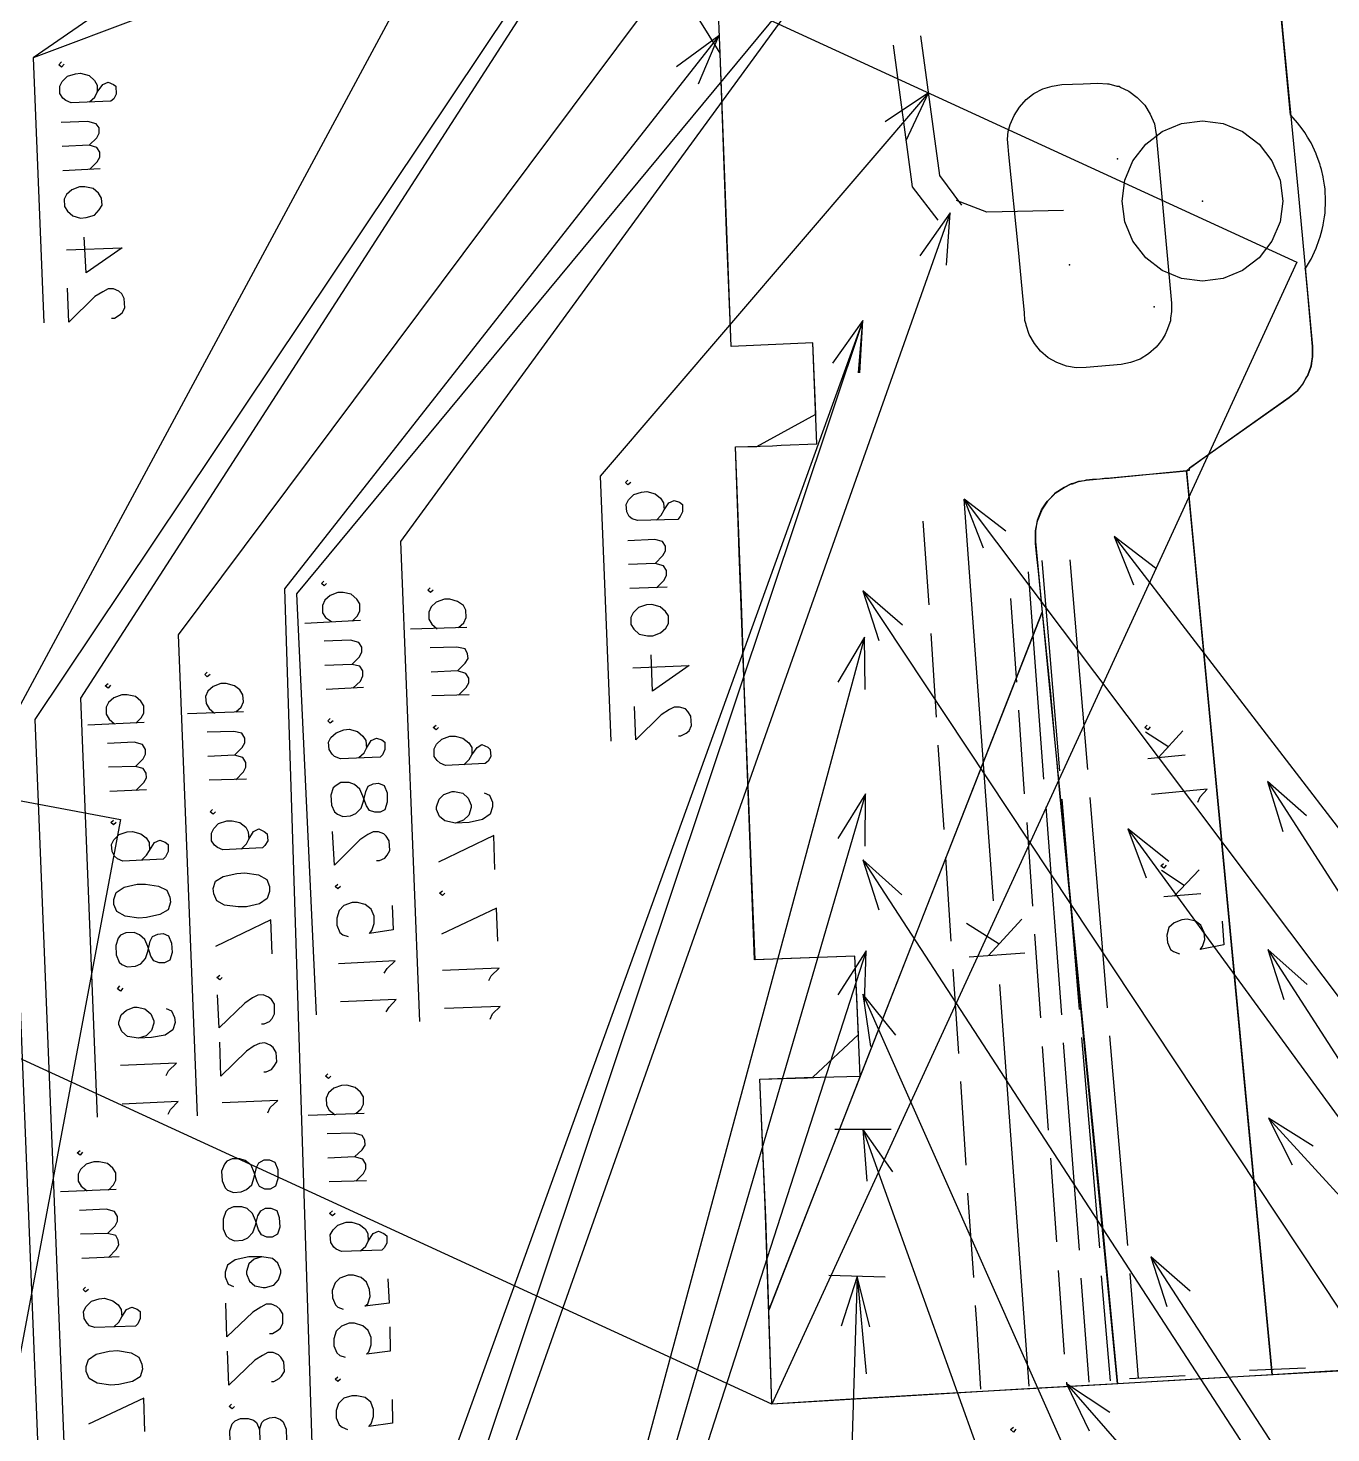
# Model space of a CAD drawing. Header units: metres. Extents: x 131 to 658, y 22 to 173.
# Drawn here: x 418.8 to 443.13, y 36.85 to 63.09 of the extents above; entities that cross this region are included whole.
import ezdxf

# ---------------------------------------------------------------- set-up
doc = ezdxf.new("R2010")
doc.units = ezdxf.units.M
for name, color, linetype in [('BOUNDARY', 7, 'Continuous'), ('BUILDING', 7, 'Continuous'), ('ELECTR_CABLE', 7, 'Continuous'), ('ELECTR_CABLE_COMM', 7, 'Continuous'), ('GRASS', 7, 'Continuous'), ('ROAD', 7, 'Continuous'), ('SEWER', 7, 'Continuous'), ('SIDEWALK_PATH', 7, 'Continuous'), ('TREE', 7, 'Continuous'), ('WATER_PIPELINE', 7, 'Continuous')]:
    doc.layers.add(name, color=color, linetype=linetype)

msp = doc.modelspace()

# ---------------------------------------------------------------- linework, layer by layer
at = {"layer": 'BOUNDARY'}
msp.add_lwpolyline([(443.937, 38.047), (440.608, 37.858), (438.944, 37.759), (435.626, 37.57), (433.961, 37.47), (432.685, 37.392), (432.685, 37.392), (432.618, 39.445), (432.563, 41.11), (432.463, 43.462), (432.463, 43.462), (433.451, 43.496), (434.305, 44.295), (434.239, 45.759), (434.239, 45.759), (432.374, 45.693), (432.308, 47.357), (432.175, 50.686), (432.119, 52.351), (432.008, 55.269), (432.008, 55.269), (432.408, 55.28), (433.506, 55.88), (433.451, 57.211), (433.451, 57.211), (431.93, 57.145), (431.93, 57.145), (431.908, 57.633), (431.842, 59.297), (431.72, 62.626), (431.076, 63.67)], dxfattribs=at)
at = {"layer": 'BUILDING'}
msp.add_lwpolyline([(417.449, 44.395), (417.386, 45.093), (417.32, 46.758), (417.264, 48.144), (415.599, 48.082), (413.954, 48.016), (413.931, 48.015), (411.911, 47.937), (411.843, 47.935), (410.579, 47.892), (409.899, 47.865), (379.687, 61.75), (389.49, 83.08), (442.488, 58.722), (432.685, 37.392)], close=True, dxfattribs=at)
msp.add_lwpolyline([(383.115, 55.332), (420.523, 48.308), (418.381, 36.904)], dxfattribs=at)
at = {"layer": 'ELECTR_CABLE'}
for points in [[(432.874, 76.309), (433.084, 77.263), (418.437, 50.054), (419.211, 30.829)], [(433.051, 70.838), (433.362, 71.77), (433.362, 71.77), (418.925, 50.176), (418.925, 50.176), (419.569, 34.03)], [(433.151, 70.838), (433.44, 71.77), (433.44, 71.77), (419.779, 50.575), (419.779, 50.575), (420.09, 42.752)], [(433.473, 63.769), (433.872, 64.668), (433.872, 64.668), (423.808, 52.528), (423.808, 52.528), (424.174, 44.661)], [(433.573, 63.769), (433.917, 64.69), (433.917, 64.69), (425.75, 53.505), (425.75, 53.505), (426.105, 44.539)], [(434.305, 56.656), (434.383, 57.633), (426.171, 34.873), (426.623, 23.686)], [(434.327, 56.656), (434.383, 57.633), (426.704, 34.663), (427.15, 23.47)], [(434.383, 57.633), (433.817, 56.834)], [(439.854, 53.006), (439.077, 53.594), (451.183, 37.858), (452.486, 23.523)], [(439.077, 53.594), (439.443, 52.695)], [(438.067, 49.222), (437.734, 53.15)], [(438.588, 49.244), (438.256, 53.161)], [(424.373, 52.717), (424.329, 52.673), (424.329, 52.673), (424.274, 52.717), (424.274, 52.717), (424.318, 52.761)], [(437.767, 49.066), (437.479, 52.939)], [(424.851, 52.018), (424.951, 52.118), (424.951, 52.118), (424.995, 52.207), (424.995, 52.207), (424.995, 52.34), (424.995, 52.34), (424.939, 52.429), (424.939, 52.429), (424.828, 52.517), (424.828, 52.517), (424.684, 52.551), (424.684, 52.551), (424.584, 52.551), (424.584, 52.551), (424.44, 52.495), (424.44, 52.495), (424.34, 52.406), (424.34, 52.406), (424.296, 52.306), (424.296, 52.306), (424.296, 52.173), (424.296, 52.173), (424.351, 52.085), (424.351, 52.085), (424.462, 52.007)], [(426.36, 52.595), (426.315, 52.551), (426.315, 52.551), (426.26, 52.595), (426.26, 52.595), (426.304, 52.639)], [(435.126, 51.94), (434.383, 52.584), (444.47, 37.37), (445.767, 23.13)], [(434.383, 52.584), (434.682, 51.652)], [(426.837, 51.896), (426.937, 51.985), (426.937, 51.985), (426.981, 52.085), (426.981, 52.085), (426.97, 52.218), (426.97, 52.218), (426.926, 52.306), (426.926, 52.306), (426.815, 52.384), (426.815, 52.384), (426.671, 52.429), (426.671, 52.429), (426.571, 52.429), (426.571, 52.429), (426.415, 52.373), (426.415, 52.373), (426.327, 52.284), (426.327, 52.284), (426.282, 52.184), (426.282, 52.184), (426.282, 52.051), (426.282, 52.051), (426.338, 51.962), (426.338, 51.962), (426.438, 51.874)], [(425.006, 52.029), (423.963, 51.974)], [(426.992, 51.896), (425.938, 51.863)], [(434.427, 50.742), (434.416, 51.718), (429.622, 33.941), (430.659, 22.532)], [(434.416, 51.718), (433.917, 50.875)], [(424.84, 51.208), (424.984, 51.352), (424.984, 51.352), (425.028, 51.441), (425.028, 51.441), (425.028, 51.53), (425.028, 51.53), (424.973, 51.618), (424.973, 51.618), (424.817, 51.663), (424.817, 51.663), (424.329, 51.641)], [(426.815, 51.086), (426.959, 51.23), (426.959, 51.23), (427.015, 51.319), (427.015, 51.319), (427.003, 51.408), (427.003, 51.408), (426.959, 51.496), (426.959, 51.496), (426.804, 51.53), (426.804, 51.53), (426.304, 51.519)], [(424.862, 50.764), (425.006, 50.897), (425.006, 50.897), (425.05, 50.997), (425.05, 50.997), (425.05, 51.086), (425.05, 51.086), (424.995, 51.175), (424.995, 51.175), (424.84, 51.208), (424.84, 51.208), (424.34, 51.186)], [(426.837, 50.631), (426.981, 50.775), (426.981, 50.775), (427.026, 50.864), (427.026, 50.864), (427.026, 50.953), (427.026, 50.953), (426.97, 51.041), (426.97, 51.041), (426.815, 51.086), (426.815, 51.086), (426.327, 51.064)], [(420.334, 50.819), (420.29, 50.764), (420.29, 50.764), (420.234, 50.808), (420.234, 50.808), (420.29, 50.853)], [(420.811, 50.109), (420.911, 50.209), (420.911, 50.209), (420.956, 50.298), (420.956, 50.298), (420.956, 50.431), (420.956, 50.431), (420.9, 50.52), (420.9, 50.52), (420.8, 50.609), (420.8, 50.609), (420.645, 50.642), (420.645, 50.642), (420.545, 50.642), (420.545, 50.642), (420.401, 50.586), (420.401, 50.586), (420.301, 50.498), (420.301, 50.498), (420.257, 50.409), (420.257, 50.409), (420.257, 50.276), (420.257, 50.276), (420.312, 50.187), (420.312, 50.187), (420.412, 50.098)], [(425.062, 50.775), (424.362, 50.742)], [(427.037, 50.642), (426.338, 50.62)], [(420.967, 50.12), (419.913, 50.076)], [(424.496, 50.154), (424.44, 50.109), (424.44, 50.109), (424.396, 50.154), (424.396, 50.154), (424.44, 50.198)], [(424.973, 49.466), (425.073, 49.554), (425.073, 49.554), (425.117, 49.643), (425.117, 49.643), (425.206, 49.787), (425.206, 49.787), (425.306, 49.832), (425.306, 49.832), (425.405, 49.799), (425.405, 49.799), (425.461, 49.754), (425.461, 49.754), (425.461, 49.621), (425.461, 49.621), (425.417, 49.521), (425.417, 49.521), (425.372, 49.477), (425.372, 49.477), (424.629, 49.443), (424.629, 49.443), (424.518, 49.488), (424.518, 49.488), (424.473, 49.532), (424.473, 49.532), (424.418, 49.621), (424.418, 49.621), (424.407, 49.754), (424.407, 49.754), (424.451, 49.843), (424.451, 49.843), (424.551, 49.932), (424.551, 49.932), (424.695, 49.987), (424.695, 49.987), (424.795, 49.998), (424.795, 49.998), (424.951, 49.954), (424.951, 49.954), (425.05, 49.865), (425.05, 49.865), (425.106, 49.787), (425.106, 49.787), (425.117, 49.643)], [(426.46, 50.032), (426.415, 49.987), (426.415, 49.987), (426.36, 50.032), (426.36, 50.032), (426.415, 50.076)], [(426.937, 49.333), (427.037, 49.432), (427.037, 49.432), (427.081, 49.521), (427.081, 49.521), (427.181, 49.654), (427.181, 49.654), (427.27, 49.71), (427.27, 49.71), (427.381, 49.665), (427.381, 49.665), (427.425, 49.621), (427.425, 49.621), (427.436, 49.488), (427.436, 49.488), (427.392, 49.399), (427.392, 49.399), (427.336, 49.355), (427.336, 49.355), (426.593, 49.321), (426.593, 49.321), (426.493, 49.366), (426.493, 49.366), (426.438, 49.41), (426.438, 49.41), (426.382, 49.488), (426.382, 49.488), (426.382, 49.632), (426.382, 49.632), (426.426, 49.721), (426.426, 49.721), (426.526, 49.81), (426.526, 49.81), (426.671, 49.865), (426.671, 49.865), (426.77, 49.865), (426.77, 49.865), (426.915, 49.832), (426.915, 49.832), (427.026, 49.743), (427.026, 49.743), (427.081, 49.654), (427.081, 49.654), (427.081, 49.521)], [(439.754, 50.043), (439.709, 49.987), (439.709, 49.987), (439.654, 50.032), (439.654, 50.032), (439.698, 50.076)], [(440.098, 49.665), (439.665, 49.943)], [(440.364, 49.965), (439.909, 49.466)], [(420.8, 49.299), (420.945, 49.443), (420.945, 49.443), (420.989, 49.532), (420.989, 49.532), (420.989, 49.621), (420.989, 49.621), (420.934, 49.71), (420.934, 49.71), (420.778, 49.754), (420.778, 49.754), (420.279, 49.732)], [(440.408, 49.51), (439.709, 49.443)], [(420.811, 48.855), (420.956, 49), (420.956, 49), (421.011, 49.088), (421.011, 49.088), (421, 49.177), (421, 49.177), (420.945, 49.266), (420.945, 49.266), (420.8, 49.299), (420.8, 49.299), (420.301, 49.288)], [(421.011, 48.866), (420.323, 48.833)], [(425.505, 48.633), (425.461, 48.489), (425.461, 48.489), (425.372, 48.445), (425.372, 48.445), (425.272, 48.445), (425.272, 48.445), (425.172, 48.478), (425.172, 48.478), (425.117, 48.567), (425.117, 48.567), (425.05, 48.744), (425.05, 48.744), (424.995, 48.878), (424.995, 48.878), (424.895, 48.966), (424.895, 48.966), (424.795, 49), (424.795, 49), (424.64, 49), (424.64, 49), (424.551, 48.944), (424.551, 48.944), (424.496, 48.9), (424.496, 48.9), (424.451, 48.767), (424.451, 48.767), (424.462, 48.578), (424.462, 48.578), (424.518, 48.456), (424.518, 48.456), (424.573, 48.411), (424.573, 48.411), (424.673, 48.367), (424.673, 48.367), (424.817, 48.378), (424.817, 48.378), (424.917, 48.423), (424.917, 48.423), (425.017, 48.522), (425.017, 48.522), (425.062, 48.656), (425.062, 48.656), (425.106, 48.833), (425.106, 48.833), (425.15, 48.933), (425.15, 48.933), (425.239, 48.977), (425.239, 48.977), (425.339, 48.989), (425.339, 48.989), (425.45, 48.944), (425.45, 48.944), (425.505, 48.811), (425.505, 48.811), (425.505, 48.633)], [(427.314, 48.811), (427.414, 48.767), (427.414, 48.767), (427.47, 48.633), (427.47, 48.633), (427.47, 48.545), (427.47, 48.545), (427.425, 48.411), (427.425, 48.411), (427.281, 48.312), (427.281, 48.312), (427.037, 48.256), (427.037, 48.256), (426.781, 48.245), (426.781, 48.245), (426.582, 48.289), (426.582, 48.289), (426.482, 48.367), (426.482, 48.367), (426.426, 48.5), (426.426, 48.5), (426.426, 48.545), (426.426, 48.545), (426.471, 48.689), (426.471, 48.689), (426.56, 48.778), (426.56, 48.778), (426.715, 48.833), (426.715, 48.833), (426.759, 48.833), (426.759, 48.833), (426.915, 48.8), (426.915, 48.8), (427.015, 48.711), (427.015, 48.711), (427.07, 48.578), (427.07, 48.578), (427.07, 48.534), (427.07, 48.534), (427.026, 48.389), (427.026, 48.389), (426.926, 48.301), (426.926, 48.301), (426.781, 48.245)], [(440.641, 48.633), (440.686, 48.733), (440.686, 48.733), (440.819, 48.878), (440.819, 48.878), (439.776, 48.778)], [(442.672, 48.378), (441.94, 49.022), (441.94, 49.022), (449.141, 37.847), (449.141, 37.847), (449.852, 30.035)], [(441.94, 49.022), (442.228, 48.09)], [(434.427, 47.812), (434.438, 48.789), (430.111, 33.975), (431.154, 22.488)], [(434.438, 48.789), (433.917, 47.957)], [(438.1, 44.661), (437.812, 48.545)], [(438.433, 44.761), (438.111, 48.689)], [(438.955, 44.794), (438.633, 48.722)], [(420.445, 48.256), (420.39, 48.212), (420.39, 48.212), (420.345, 48.256), (420.345, 48.256), (420.39, 48.301)], [(420.922, 47.557), (421.011, 47.646), (421.011, 47.646), (421.067, 47.735), (421.067, 47.735), (421.155, 47.879), (421.155, 47.879), (421.255, 47.923), (421.255, 47.923), (421.355, 47.89), (421.355, 47.89), (421.411, 47.846), (421.411, 47.846), (421.411, 47.712), (421.411, 47.712), (421.366, 47.613), (421.366, 47.613), (421.322, 47.568), (421.322, 47.568), (420.567, 47.535), (420.567, 47.535), (420.467, 47.579), (420.467, 47.579), (420.412, 47.624), (420.412, 47.624), (420.368, 47.712), (420.368, 47.712), (420.356, 47.846), (420.356, 47.846), (420.401, 47.934), (420.401, 47.934), (420.501, 48.034), (420.501, 48.034), (420.645, 48.079), (420.645, 48.079), (420.745, 48.09), (420.745, 48.09), (420.9, 48.045), (420.9, 48.045), (421, 47.968), (421, 47.968), (421.056, 47.879), (421.056, 47.879), (421.067, 47.735)], [(425.306, 47.546), (425.361, 47.546), (425.361, 47.546), (425.461, 47.59), (425.461, 47.59), (425.505, 47.646), (425.505, 47.646), (425.55, 47.735), (425.55, 47.735), (425.539, 47.912), (425.539, 47.912), (425.483, 48.001), (425.483, 48.001), (425.439, 48.045), (425.439, 48.045), (425.339, 48.079), (425.339, 48.079), (425.239, 48.079), (425.239, 48.079), (425.139, 48.034), (425.139, 48.034), (424.995, 47.934), (424.995, 47.934), (424.518, 47.457), (424.518, 47.457), (424.484, 48.09)], [(440.098, 47.524), (439.332, 48.134), (439.332, 48.134), (446.955, 37.703), (446.955, 37.703), (448.198, 24.054)], [(439.332, 48.134), (439.676, 47.224)], [(427.514, 47.379), (427.492, 48.012), (427.492, 48.012), (426.46, 47.513)], [(435.115, 46.902), (434.383, 47.557), (441.762, 36.216), (442.967, 22.968)], [(434.383, 47.557), (434.682, 46.625)], [(440.053, 47.457), (440.009, 47.402), (440.009, 47.402), (439.953, 47.446), (439.953, 47.446), (439.998, 47.49)], [(440.386, 47.08), (439.964, 47.357)], [(440.664, 47.368), (440.197, 46.88)], [(421.455, 46.769), (421.411, 46.625), (421.411, 46.625), (421.255, 46.536), (421.255, 46.536), (421.011, 46.481), (421.011, 46.481), (420.867, 46.47), (420.867, 46.47), (420.612, 46.503), (420.612, 46.503), (420.456, 46.592), (420.456, 46.592), (420.401, 46.725), (420.401, 46.725), (420.401, 46.814), (420.401, 46.814), (420.445, 46.947), (420.445, 46.947), (420.589, 47.047), (420.589, 47.047), (420.834, 47.102), (420.834, 47.102), (420.989, 47.102), (420.989, 47.102), (421.233, 47.069), (421.233, 47.069), (421.388, 46.991), (421.388, 46.991), (421.444, 46.858), (421.444, 46.858), (421.455, 46.769)], [(424.629, 47.058), (424.584, 47.013), (424.584, 47.013), (424.529, 47.058), (424.529, 47.058), (424.584, 47.102)], [(426.582, 46.936), (426.537, 46.891), (426.537, 46.891), (426.482, 46.936), (426.482, 46.936), (426.537, 46.98)], [(425.594, 46.703), (425.616, 46.248), (425.616, 46.248), (425.172, 46.181), (425.172, 46.181), (425.217, 46.237), (425.217, 46.237), (425.261, 46.37), (425.261, 46.37), (425.261, 46.503), (425.261, 46.503), (425.206, 46.636), (425.206, 46.636), (425.095, 46.725), (425.095, 46.725), (424.951, 46.758), (424.951, 46.758), (424.851, 46.758), (424.851, 46.758), (424.695, 46.703), (424.695, 46.703), (424.607, 46.614), (424.607, 46.614), (424.562, 46.47), (424.562, 46.47), (424.562, 46.336), (424.562, 46.336), (424.618, 46.203), (424.618, 46.203), (424.673, 46.159), (424.673, 46.159), (424.773, 46.126)], [(440.697, 46.925), (440.009, 46.869)], [(427.569, 46.037), (427.547, 46.658), (427.547, 46.658), (426.515, 46.17)], [(441.096, 46.414), (441.13, 45.97), (441.13, 45.97), (440.686, 45.881), (440.686, 45.881), (440.73, 45.937), (440.73, 45.937), (440.775, 46.07), (440.775, 46.07), (440.763, 46.203), (440.763, 46.203), (440.697, 46.336), (440.697, 46.336), (440.597, 46.414), (440.597, 46.414), (440.442, 46.447), (440.442, 46.447), (440.342, 46.436), (440.342, 46.436), (440.197, 46.381), (440.197, 46.381), (440.098, 46.292), (440.098, 46.292), (440.064, 46.148), (440.064, 46.148), (440.075, 46.015), (440.075, 46.015), (440.131, 45.881), (440.131, 45.881), (440.186, 45.848), (440.186, 45.848), (440.297, 45.804)], [(421.488, 45.826), (421.444, 45.682), (421.444, 45.682), (421.344, 45.637), (421.344, 45.637), (421.244, 45.637), (421.244, 45.637), (421.144, 45.671), (421.144, 45.671), (421.089, 45.759), (421.089, 45.759), (421.033, 45.937), (421.033, 45.937), (420.978, 46.07), (420.978, 46.07), (420.878, 46.159), (420.878, 46.159), (420.778, 46.203), (420.778, 46.203), (420.623, 46.192), (420.623, 46.192), (420.523, 46.148), (420.523, 46.148), (420.479, 46.092), (420.479, 46.092), (420.434, 45.959), (420.434, 45.959), (420.445, 45.782), (420.445, 45.782), (420.501, 45.648), (420.501, 45.648), (420.545, 45.604), (420.545, 45.604), (420.645, 45.56), (420.645, 45.56), (420.8, 45.571), (420.8, 45.571), (420.9, 45.615), (420.9, 45.615), (420.989, 45.715), (420.989, 45.715), (421.033, 45.848), (421.033, 45.848), (421.078, 46.037), (421.078, 46.037), (421.122, 46.126), (421.122, 46.126), (421.222, 46.17), (421.222, 46.17), (421.322, 46.181), (421.322, 46.181), (421.422, 46.137), (421.422, 46.137), (421.477, 46.003), (421.477, 46.003), (421.488, 45.826)], [(425.45, 45.438), (425.505, 45.526), (425.505, 45.526), (425.65, 45.671), (425.65, 45.671), (424.595, 45.615)], [(434.416, 44.872), (434.449, 45.859), (434.449, 45.859), (430.754, 34.407), (430.754, 34.407), (431.575, 25.452)], [(434.449, 45.859), (433.917, 45.038)], [(442.683, 45.227), (441.951, 45.881), (441.951, 45.881), (447.244, 37.67), (447.244, 37.67), (447.754, 32.044)], [(441.951, 45.881), (442.25, 44.949)], [(427.403, 45.304), (427.447, 45.393), (427.447, 45.393), (427.592, 45.537), (427.592, 45.537), (426.537, 45.493)], [(420.567, 45.16), (420.523, 45.105), (420.523, 45.105), (420.467, 45.149), (420.467, 45.149), (420.512, 45.205)], [(425.483, 44.716), (425.539, 44.805), (425.539, 44.805), (425.672, 44.949), (425.672, 44.949), (424.629, 44.905)], [(435.004, 44.283), (434.383, 45.049), (438.899, 34.873), (439.995, 22.795)], [(434.383, 45.049), (434.527, 44.073)], [(421.377, 44.783), (421.477, 44.738), (421.477, 44.738), (421.533, 44.616), (421.533, 44.616), (421.544, 44.517), (421.544, 44.517), (421.499, 44.383), (421.499, 44.383), (421.355, 44.283), (421.355, 44.283), (421.1, 44.239), (421.1, 44.239), (420.856, 44.228), (420.856, 44.228), (420.656, 44.261), (420.656, 44.261), (420.545, 44.35), (420.545, 44.35), (420.49, 44.483), (420.49, 44.483), (420.49, 44.528), (420.49, 44.528), (420.534, 44.661), (420.534, 44.661), (420.634, 44.75), (420.634, 44.75), (420.778, 44.805), (420.778, 44.805), (420.834, 44.805), (420.834, 44.805), (420.978, 44.772), (420.978, 44.772), (421.089, 44.683), (421.089, 44.683), (421.144, 44.55), (421.144, 44.55), (421.144, 44.505), (421.144, 44.505), (421.1, 44.372), (421.1, 44.372), (421, 44.272), (421, 44.272), (420.856, 44.228)], [(427.425, 44.583), (427.47, 44.683), (427.47, 44.683), (427.614, 44.816), (427.614, 44.816), (426.571, 44.783)], [(438.433, 40.266), (438.133, 44.139)], [(438.81, 40.311), (438.477, 44.239)], [(439.332, 40.355), (438.999, 44.272)], [(421.377, 43.529), (421.422, 43.618), (421.422, 43.618), (421.566, 43.762), (421.566, 43.762), (420.523, 43.718)], [(421.411, 42.808), (421.455, 42.896), (421.455, 42.896), (421.599, 43.041), (421.599, 43.041), (420.556, 42.996)], [(433.861, 42.53), (434.915, 42.53)], [(434.949, 41.731), (434.383, 42.53), (436.647, 36.227), (437.887, 22.674)], [(434.383, 42.53), (434.46, 41.554)], [(442.794, 42.208), (441.962, 42.73), (446.656, 37.603), (447.956, 23.261)], [(441.962, 42.73), (442.406, 41.864)], [(419.813, 42.097), (419.768, 42.042), (419.768, 42.042), (419.713, 42.086), (419.713, 42.086), (419.768, 42.131)], [(420.301, 41.387), (420.39, 41.487), (420.39, 41.487), (420.434, 41.576), (420.434, 41.576), (420.434, 41.709), (420.434, 41.709), (420.379, 41.798), (420.379, 41.798), (420.279, 41.887), (420.279, 41.887), (420.123, 41.92), (420.123, 41.92), (420.024, 41.92), (420.024, 41.92), (419.879, 41.875), (419.879, 41.875), (419.779, 41.776), (419.779, 41.776), (419.735, 41.687), (419.735, 41.687), (419.735, 41.554), (419.735, 41.554), (419.791, 41.465), (419.791, 41.465), (419.902, 41.376)], [(420.445, 41.398), (419.402, 41.354)], [(420.279, 40.577), (420.423, 40.721), (420.423, 40.721), (420.467, 40.81), (420.467, 40.81), (420.467, 40.899), (420.467, 40.899), (420.412, 40.988), (420.412, 40.988), (420.257, 41.032), (420.257, 41.032), (419.757, 41.01)], [(420.301, 40.133), (420.445, 40.278), (420.445, 40.278), (420.49, 40.366), (420.49, 40.366), (420.479, 40.455), (420.479, 40.455), (420.434, 40.544), (420.434, 40.544), (420.279, 40.577), (420.279, 40.577), (419.779, 40.566)], [(420.501, 40.144), (419.802, 40.111)], [(440.497, 39.501), (439.765, 40.144), (442.051, 36.627), (443.292, 22.986)], [(439.765, 40.144), (440.064, 39.212)], [(433.75, 39.8), (434.804, 39.767)], [(434.283, 39.778), (433.983, 38.846)], [(434.516, 38.835), (434.283, 39.778), (434.283, 39.778), (434.105, 34.185), (434.105, 34.185), (434.86, 25.885)], [(434.283, 39.778), (434.449, 37.958)], [(438.611, 37.803), (438.466, 39.745)], [(439.01, 37.825), (438.844, 39.789)], [(439.532, 37.87), (439.376, 39.834)], [(419.924, 39.534), (419.868, 39.49), (419.868, 39.49), (419.824, 39.534), (419.824, 39.534), (419.868, 39.578)], [(420.401, 38.835), (420.49, 38.924), (420.49, 38.924), (420.545, 39.024), (420.545, 39.024), (420.634, 39.157), (420.634, 39.157), (420.734, 39.201), (420.734, 39.201), (420.834, 39.168), (420.834, 39.168), (420.889, 39.123), (420.889, 39.123), (420.889, 38.99), (420.889, 38.99), (420.845, 38.89), (420.845, 38.89), (420.8, 38.846), (420.8, 38.846), (420.046, 38.824), (420.046, 38.824), (419.946, 38.857), (419.946, 38.857), (419.902, 38.902), (419.902, 38.902), (419.846, 38.99), (419.846, 38.99), (419.835, 39.123), (419.835, 39.123), (419.879, 39.212), (419.879, 39.212), (419.979, 39.312), (419.979, 39.312), (420.123, 39.357), (420.123, 39.357), (420.223, 39.368), (420.223, 39.368), (420.379, 39.323), (420.379, 39.323), (420.479, 39.246), (420.479, 39.246), (420.534, 39.157), (420.534, 39.157), (420.545, 39.024)], [(420.934, 38.047), (420.889, 37.903), (420.889, 37.903), (420.745, 37.814), (420.745, 37.814), (420.49, 37.759), (420.49, 37.759), (420.345, 37.747), (420.345, 37.747), (420.09, 37.781), (420.09, 37.781), (419.935, 37.87), (419.935, 37.87), (419.879, 38.003), (419.879, 38.003), (419.879, 38.092), (419.879, 38.092), (419.924, 38.225), (419.924, 38.225), (420.068, 38.325), (420.068, 38.325), (420.312, 38.38), (420.312, 38.38), (420.467, 38.391), (420.467, 38.391), (420.723, 38.347), (420.723, 38.347), (420.867, 38.269), (420.867, 38.269), (420.922, 38.136), (420.922, 38.136), (420.934, 38.047)], [(441.607, 38.025), (442.65, 38.069)], [(439.365, 37.87), (440.408, 37.925)], [(420.978, 36.882), (420.956, 37.503), (420.956, 37.503), (419.924, 37.015)]]:
    msp.add_lwpolyline(points, dxfattribs=at)
at = {"layer": 'ELECTR_CABLE_COMM'}
for points in [[(433.917, 67.82), (434.272, 68.73), (434.272, 68.73), (421.599, 51.763), (421.599, 51.763), (421.954, 42.774)], [(425.306, 66.643), (425.938, 67.398), (425.938, 67.398), (418.892, 62.538), (418.892, 62.538), (419.091, 57.589)], [(424.473, 64.358), (425.261, 64.935), (425.261, 64.935), (418.892, 62.538), (418.892, 62.538), (419.091, 57.589)], [(435.792, 59.508), (435.315, 60.13), (435.315, 60.13), (434.96, 62.771)], [(436.236, 59.786), (435.825, 60.341), (435.825, 60.341), (435.47, 62.948)], [(419.469, 62.416), (419.424, 62.36), (419.424, 62.36), (419.369, 62.405), (419.369, 62.405), (419.424, 62.46)], [(419.946, 61.717), (420.046, 61.805), (420.046, 61.805), (420.09, 61.894), (420.09, 61.894), (420.19, 62.038), (420.19, 62.038), (420.29, 62.083), (420.29, 62.083), (420.39, 62.038), (420.39, 62.038), (420.434, 62.005), (420.434, 62.005), (420.445, 61.861), (420.445, 61.861), (420.401, 61.772), (420.401, 61.772), (420.345, 61.728), (420.345, 61.728), (419.602, 61.694), (419.602, 61.694), (419.502, 61.739), (419.502, 61.739), (419.447, 61.783), (419.447, 61.783), (419.391, 61.872), (419.391, 61.872), (419.391, 62.005), (419.391, 62.005), (419.435, 62.094), (419.435, 62.094), (419.535, 62.194), (419.535, 62.194), (419.68, 62.238), (419.68, 62.238), (419.779, 62.249), (419.779, 62.249), (419.935, 62.205), (419.935, 62.205), (420.035, 62.116), (420.035, 62.116), (420.09, 62.027), (420.09, 62.027), (420.09, 61.894)], [(435.193, 60.995), (435.615, 61.883), (435.615, 61.883), (429.478, 54.726), (429.478, 54.726), (429.678, 49.776)], [(435.615, 61.883), (434.804, 61.339)], [(419.935, 60.906), (420.079, 61.04), (420.079, 61.04), (420.123, 61.128), (420.123, 61.128), (420.123, 61.228), (420.123, 61.228), (420.068, 61.306), (420.068, 61.306), (419.913, 61.35), (419.913, 61.35), (419.413, 61.328)], [(419.946, 60.451), (420.09, 60.596), (420.09, 60.596), (420.135, 60.684), (420.135, 60.684), (420.135, 60.773), (420.135, 60.773), (420.079, 60.862), (420.079, 60.862), (419.935, 60.906), (419.935, 60.906), (419.435, 60.884)], [(420.146, 60.463), (419.447, 60.429)], [(420.179, 59.786), (420.168, 59.919), (420.168, 59.919), (420.112, 60.008), (420.112, 60.008), (420.012, 60.096), (420.012, 60.096), (419.857, 60.13), (419.857, 60.13), (419.757, 60.13), (419.757, 60.13), (419.613, 60.074), (419.613, 60.074), (419.513, 59.985), (419.513, 59.985), (419.469, 59.897), (419.469, 59.897), (419.48, 59.763), (419.48, 59.763), (419.535, 59.675), (419.535, 59.675), (419.635, 59.586), (419.635, 59.586), (419.779, 59.542), (419.779, 59.542), (419.879, 59.553), (419.879, 59.553), (420.035, 59.597), (420.035, 59.597), (420.123, 59.697), (420.123, 59.697), (420.179, 59.786)], [(438.133, 59.686), (436.702, 59.653), (436.702, 59.653), (436.136, 59.874)], [(435.947, 58.665), (436.014, 59.641), (436.014, 59.641), (427.236, 34.807), (427.236, 34.807), (427.569, 26.518)], [(436.014, 59.641), (435.448, 58.842)], [(419.513, 58.953), (420.556, 58.987), (420.556, 58.987), (419.879, 58.521), (419.879, 58.521), (419.846, 59.186)], [(420.356, 57.677), (420.412, 57.677), (420.412, 57.677), (420.501, 57.733), (420.501, 57.733), (420.556, 57.777), (420.556, 57.777), (420.601, 57.866), (420.601, 57.866), (420.589, 58.043), (420.589, 58.043), (420.545, 58.132), (420.545, 58.132), (420.49, 58.177), (420.49, 58.177), (420.39, 58.221), (420.39, 58.221), (420.29, 58.221), (420.29, 58.221), (420.19, 58.166), (420.19, 58.166), (420.046, 58.077), (420.046, 58.077), (419.558, 57.6), (419.558, 57.6), (419.535, 58.232)], [(430.055, 54.603), (430, 54.559), (430, 54.559), (429.955, 54.603), (429.955, 54.603), (430, 54.648)], [(430.532, 53.904), (430.621, 53.993), (430.621, 53.993), (430.676, 54.093), (430.676, 54.093), (430.765, 54.226), (430.765, 54.226), (430.865, 54.271), (430.865, 54.271), (430.965, 54.237), (430.965, 54.237), (431.02, 54.193), (431.02, 54.193), (431.02, 54.06), (431.02, 54.06), (430.976, 53.971), (430.976, 53.971), (430.932, 53.915), (430.932, 53.915), (430.177, 53.893), (430.177, 53.893), (430.077, 53.927), (430.077, 53.927), (430.022, 53.971), (430.022, 53.971), (429.977, 54.06), (429.977, 54.06), (429.966, 54.193), (429.966, 54.193), (430.011, 54.282), (430.011, 54.282), (430.111, 54.382), (430.111, 54.382), (430.255, 54.426), (430.255, 54.426), (430.355, 54.437), (430.355, 54.437), (430.51, 54.393), (430.51, 54.393), (430.61, 54.315), (430.61, 54.315), (430.665, 54.226), (430.665, 54.226), (430.676, 54.093)], [(430.51, 53.094), (430.654, 53.239), (430.654, 53.239), (430.699, 53.327), (430.699, 53.327), (430.699, 53.416), (430.699, 53.416), (430.643, 53.505), (430.643, 53.505), (430.499, 53.538), (430.499, 53.538), (430, 53.516)], [(430.532, 52.639), (430.676, 52.784), (430.676, 52.784), (430.721, 52.872), (430.721, 52.872), (430.721, 52.961), (430.721, 52.961), (430.665, 53.05), (430.665, 53.05), (430.51, 53.094), (430.51, 53.094), (430.011, 53.072)], [(430.732, 52.65), (430.033, 52.628)], [(430.754, 51.974), (430.754, 52.118), (430.754, 52.118), (430.699, 52.195), (430.699, 52.195), (430.599, 52.284), (430.599, 52.284), (430.443, 52.329), (430.443, 52.329), (430.344, 52.318), (430.344, 52.318), (430.199, 52.273), (430.199, 52.273), (430.099, 52.173), (430.099, 52.173), (430.055, 52.085), (430.055, 52.085), (430.055, 51.951), (430.055, 51.951), (430.111, 51.863), (430.111, 51.863), (430.21, 51.774), (430.21, 51.774), (430.366, 51.741), (430.366, 51.741), (430.466, 51.741), (430.466, 51.741), (430.61, 51.796), (430.61, 51.796), (430.71, 51.885), (430.71, 51.885), (430.754, 51.974)], [(430.088, 51.141), (431.143, 51.186), (431.143, 51.186), (430.455, 50.709), (430.455, 50.709), (430.432, 51.385)], [(422.199, 51.019), (422.143, 50.975), (422.143, 50.975), (422.099, 51.019), (422.099, 51.019), (422.143, 51.064)], [(422.676, 50.32), (422.776, 50.409), (422.776, 50.409), (422.82, 50.509), (422.82, 50.509), (422.809, 50.642), (422.809, 50.642), (422.753, 50.731), (422.753, 50.731), (422.654, 50.808), (422.654, 50.808), (422.498, 50.853), (422.498, 50.853), (422.398, 50.853), (422.398, 50.853), (422.254, 50.797), (422.254, 50.797), (422.154, 50.709), (422.154, 50.709), (422.11, 50.609), (422.11, 50.609), (422.121, 50.475), (422.121, 50.475), (422.176, 50.387), (422.176, 50.387), (422.276, 50.298)], [(430.943, 49.876), (430.987, 49.876), (430.987, 49.876), (431.087, 49.921), (431.087, 49.921), (431.143, 49.965), (431.143, 49.965), (431.187, 50.065), (431.187, 50.065), (431.176, 50.242), (431.176, 50.242), (431.12, 50.331), (431.12, 50.331), (431.076, 50.376), (431.076, 50.376), (430.965, 50.409), (430.965, 50.409), (430.865, 50.409), (430.865, 50.409), (430.776, 50.365), (430.776, 50.365), (430.621, 50.265), (430.621, 50.265), (430.144, 49.799), (430.144, 49.799), (430.122, 50.42)], [(422.82, 50.32), (421.777, 50.287)], [(422.654, 49.51), (422.798, 49.654), (422.798, 49.654), (422.842, 49.743), (422.842, 49.743), (422.842, 49.832), (422.842, 49.832), (422.787, 49.921), (422.787, 49.921), (422.642, 49.954), (422.642, 49.954), (422.143, 49.943)], [(422.676, 49.055), (422.82, 49.199), (422.82, 49.199), (422.864, 49.288), (422.864, 49.288), (422.864, 49.377), (422.864, 49.377), (422.809, 49.466), (422.809, 49.466), (422.654, 49.51), (422.654, 49.51), (422.154, 49.488)], [(422.875, 49.066), (422.176, 49.044)], [(422.298, 48.456), (422.254, 48.411), (422.254, 48.411), (422.199, 48.456), (422.199, 48.456), (422.243, 48.5)], [(422.776, 47.757), (422.875, 47.857), (422.875, 47.857), (422.92, 47.945), (422.92, 47.945), (423.009, 48.09), (423.009, 48.09), (423.108, 48.134), (423.108, 48.134), (423.208, 48.09), (423.208, 48.09), (423.264, 48.045), (423.264, 48.045), (423.275, 47.912), (423.275, 47.912), (423.219, 47.823), (423.219, 47.823), (423.175, 47.779), (423.175, 47.779), (422.432, 47.746), (422.432, 47.746), (422.332, 47.79), (422.332, 47.79), (422.276, 47.834), (422.276, 47.834), (422.221, 47.912), (422.221, 47.912), (422.221, 48.056), (422.221, 48.056), (422.265, 48.145), (422.265, 48.145), (422.354, 48.234), (422.354, 48.234), (422.509, 48.289), (422.509, 48.289), (422.609, 48.289), (422.609, 48.289), (422.753, 48.256), (422.753, 48.256), (422.864, 48.167), (422.864, 48.167), (422.909, 48.079), (422.909, 48.079), (422.92, 47.945)], [(423.308, 46.969), (423.264, 46.836), (423.264, 46.836), (423.12, 46.736), (423.12, 46.736), (422.875, 46.68), (422.875, 46.68), (422.72, 46.68), (422.72, 46.68), (422.465, 46.714), (422.465, 46.714), (422.321, 46.791), (422.321, 46.791), (422.265, 46.925), (422.265, 46.925), (422.254, 47.024), (422.254, 47.024), (422.298, 47.158), (422.298, 47.158), (422.443, 47.246), (422.443, 47.246), (422.698, 47.302), (422.698, 47.302), (422.842, 47.313), (422.842, 47.313), (423.097, 47.28), (423.097, 47.28), (423.253, 47.191), (423.253, 47.191), (423.308, 47.058), (423.308, 47.058), (423.308, 46.969)], [(423.353, 45.804), (423.33, 46.436), (423.33, 46.436), (422.298, 45.937)], [(422.42, 45.36), (422.376, 45.315), (422.376, 45.315), (422.321, 45.36), (422.321, 45.36), (422.376, 45.404)], [(423.153, 44.494), (423.208, 44.494), (423.208, 44.494), (423.308, 44.539), (423.308, 44.539), (423.353, 44.594), (423.353, 44.594), (423.397, 44.683), (423.397, 44.683), (423.397, 44.861), (423.397, 44.861), (423.342, 44.949), (423.342, 44.949), (423.286, 44.994), (423.286, 44.994), (423.186, 45.038), (423.186, 45.038), (423.086, 45.027), (423.086, 45.027), (422.986, 44.983), (422.986, 44.983), (422.842, 44.883), (422.842, 44.883), (422.365, 44.417), (422.365, 44.417), (422.332, 45.038)], [(423.197, 43.596), (423.242, 43.596), (423.242, 43.596), (423.342, 43.64), (423.342, 43.64), (423.386, 43.695), (423.386, 43.695), (423.441, 43.784), (423.441, 43.784), (423.43, 43.962), (423.43, 43.962), (423.375, 44.05), (423.375, 44.05), (423.319, 44.095), (423.319, 44.095), (423.219, 44.139), (423.219, 44.139), (423.12, 44.128), (423.12, 44.128), (423.02, 44.084), (423.02, 44.084), (422.875, 43.984), (422.875, 43.984), (422.398, 43.518), (422.398, 43.518), (422.376, 44.15)], [(423.275, 42.83), (423.319, 42.93), (423.319, 42.93), (423.464, 43.063), (423.464, 43.063), (422.42, 43.018)]]:
    msp.add_lwpolyline(points, dxfattribs=at)
at = {"layer": 'GRASS'}
for points in [[(437.59, 57.2), (437.49, 57.367), (437.434, 57.544), (437.434, 57.555), (437.412, 57.633), (437.403, 57.781), (437.379, 58.021), (437.29, 58.953), (437.113, 60.729), (437.101, 60.884), (437.09, 61.017), (437.101, 61.162), (437.135, 61.295), (437.212, 61.461), (437.312, 61.617), (437.434, 61.761), (437.556, 61.85), (437.579, 61.872), (437.745, 61.961), (437.923, 62.005), (438.1, 62.038), (438.5, 62.049), (438.777, 62.061), (438.955, 62.049), (438.977, 62.049), (439.132, 62.005), (439.177, 62.005), (439.177, 61.994), (439.354, 61.916), (439.509, 61.794), (439.654, 61.65), (439.754, 61.483), (439.831, 61.306), (439.865, 61.106), (440.153, 57.955), (440.153, 57.799), (440.131, 57.677), (440.131, 57.622), (440.064, 57.444), (440.031, 57.367), (439.976, 57.278), (439.92, 57.2), (439.865, 57.134), (439.72, 57.011), (439.565, 56.912), (439.387, 56.845), (439.21, 56.812), (438.555, 56.756), (438.367, 56.745), (438.189, 56.778), (438.011, 56.845), (437.845, 56.934), (437.701, 57.056)], [(437.645, 53.882), (437.645, 53.904), (437.723, 54.093), (437.812, 54.226), (437.834, 54.259), (437.956, 54.382), (437.978, 54.404), (438.145, 54.515), (438.278, 54.581), (438.3, 54.581), (438.411, 54.626), (438.555, 54.648), (439.598, 54.748), (440.109, 54.792), (440.431, 54.825), (441.485, 43.74), (442.028, 37.936), (439.143, 37.77), (438.067, 48.8), (438.011, 49.432), (437.912, 50.442), (437.667, 52.95), (437.634, 53.216), (437.612, 53.472), (437.612, 53.494), (437.612, 53.682), (437.612, 53.705)]]:
    msp.add_lwpolyline(points, close=True, dxfattribs=at)
at = {"layer": 'GROUND'}
msp.add_lwpolyline([(442.228, 59.863), (442.177, 59.475), (442.027, 59.113), (441.789, 58.802), (441.478, 58.564), (441.116, 58.414), (440.728, 58.363), (440.34, 58.414), (439.978, 58.564), (439.668, 58.802), (439.429, 59.113), (439.279, 59.475), (439.228, 59.863), (439.279, 60.251), (439.429, 60.613), (439.668, 60.924), (439.978, 61.162), (440.34, 61.312), (440.728, 61.363), (441.116, 61.312), (441.478, 61.162), (441.789, 60.924), (442.027, 60.613), (442.177, 60.251)], close=True, dxfattribs=at)
at = {"layer": 'ROAD'}
msp.add_lwpolyline([(449.796, 38.391), (443.016, 38.003), (442.03, 37.936), (442.029, 37.936), (442.028, 37.936), (442.028, 37.937), (442.028, 37.938), (440.441, 54.714), (440.43, 54.824), (440.43, 54.825), (440.431, 54.825), (440.431, 54.826), (440.432, 54.826), (440.479, 54.834), (440.481, 54.834), (440.482, 54.834), (440.485, 54.836), (440.487, 54.839), (440.488, 54.843), (440.488, 54.844), (440.488, 54.846), (440.486, 54.869), (440.486, 54.87), (440.487, 54.871), (440.763, 55.07), (442.349, 56.19), (442.35, 56.19), (442.35, 56.191), (442.493, 56.312), (442.494, 56.312), (442.495, 56.313), (442.604, 56.444), (442.605, 56.445), (442.605, 56.446), (442.606, 56.447), (442.694, 56.611), (442.694, 56.612), (442.694, 56.613), (442.761, 56.782), (442.761, 56.783), (442.761, 56.785), (442.761, 56.786), (442.783, 56.955), (442.783, 56.956), (442.783, 56.957), (442.783, 57.144), (442.783, 57.145), (442.694, 58.132), (442.65, 58.598), (442.649, 58.599), (442.649, 58.6), (442.65, 58.601), (442.65, 58.601), (442.65, 58.601), (442.745, 58.76), (442.756, 58.778), (442.756, 58.778), (442.757, 58.779), (442.853, 58.983), (442.853, 58.983), (442.853, 58.983), (442.853, 58.983), (442.911, 59.144), (442.929, 59.195), (442.929, 59.195), (442.963, 59.332), (442.984, 59.414), (442.984, 59.415), (443.007, 59.569), (443.017, 59.637), (443.017, 59.638), (443.018, 59.653), (443.028, 59.863), (443.028, 59.863), (443.028, 59.864), (443.028, 59.875), (443.018, 60.072), (443.017, 60.088), (443.017, 60.089), (443.007, 60.157), (442.984, 60.311), (442.984, 60.312), (442.949, 60.452), (442.935, 60.509), (442.929, 60.53), (442.929, 60.531), (442.926, 60.54), (442.922, 60.552), (442.919, 60.559), (442.919, 60.559), (442.855, 60.737), (442.853, 60.743), (442.853, 60.744), (442.852, 60.746), (442.757, 60.947), (442.756, 60.948), (442.756, 60.948), (442.692, 61.055), (442.641, 61.141), (442.641, 61.141), (442.609, 61.183), (442.548, 61.266), (442.506, 61.322), (442.506, 61.322), (442.376, 61.465), (442.376, 61.466), (442.375, 61.467), (442.375, 61.468), (442.15, 63.847)], dxfattribs=at)
at = {"layer": 'SEWER'}
for points in [[(436.824, 46.791), (436.28, 54.293)], [(437.057, 53.694), (436.28, 54.293), (449.053, 37.304), (450.316, 23.399)], [(436.28, 54.293), (436.635, 53.383)], [(435.626, 52.318), (435.515, 53.882)], [(437.146, 52.44), (437.257, 50.875)], [(435.759, 50.22), (435.659, 51.785)], [(437.29, 50.353), (437.401, 48.789)], [(435.903, 48.123), (435.792, 49.699)], [(437.446, 48.256), (437.556, 46.691)], [(436.036, 46.037), (435.936, 47.601)], [(436.735, 45.77), (437.357, 46.447)], [(436.935, 45.981), (436.325, 46.37)], [(437.59, 46.17), (437.701, 44.605)], [(437.412, 45.815), (436.369, 45.737)], [(436.18, 43.939), (436.07, 45.515)], [(437.49, 37.725), (436.946, 45.227)], [(437.734, 44.073), (437.845, 42.508)], [(436.314, 41.853), (436.214, 43.418)], [(437.889, 41.986), (438, 40.422)], [(436.458, 39.756), (436.347, 41.332)], [(438.034, 39.889), (438.145, 38.325)], [(436.591, 37.67), (436.513, 38.902), (436.513, 38.902), (436.491, 39.234)], [(438.189, 37.803), (438.189, 37.77)], [(438.999, 37.237), (438.189, 37.77), (438.189, 37.77), (439.643, 36.105), (439.643, 36.105), (440.475, 27.383)], [(438.189, 37.77), (438.611, 36.893)], [(437.246, 36.926), (437.201, 36.871), (437.201, 36.871), (437.146, 36.915), (437.146, 36.915), (437.201, 36.96)]]:
    msp.add_lwpolyline(points, dxfattribs=at)
at = {"layer": 'SIDEWALK_PATH'}
msp.add_lwpolyline([(441.973, 65.756), (442.228, 62.993), (442.517, 60.03), (442.772, 57.278), (442.783, 57.145), (442.783, 57.067), (442.783, 56.956), (442.772, 56.878), (442.761, 56.778), (442.694, 56.612), (442.672, 56.579), (442.605, 56.446), (442.572, 56.412), (442.495, 56.312), (442.439, 56.268), (442.35, 56.19), (440.486, 54.87), (440.431, 54.825), (438.988, 54.681), (438.977, 54.681), (438.966, 54.681), (438.899, 54.681), (438.81, 54.67), (438.677, 54.659), (438.555, 54.648), (438.522, 54.637), (438.411, 54.626), (438.333, 54.592), (438.278, 54.581), (438.145, 54.515), (437.978, 54.404), (437.834, 54.259), (437.734, 54.11), (437.638, 53.863), (437.612, 53.705), (437.612, 53.682), (437.612, 53.505), (437.734, 52.184), (434.338, 43.518), (434.272, 44.994), (434.239, 45.759), (432.363, 45.693), (432.075, 53.294), (432.064, 53.682), (432.008, 55.269), (432.696, 55.291), (432.863, 55.303), (433.527, 55.325), (433.528, 55.328), (433.451, 57.211), (431.93, 57.145), (431.753, 61.794), (431.72, 62.615), (431.675, 63.692)], dxfattribs=at)
for points in [[(433.118, 37.415), (432.685, 37.392), (432.63, 39.146), (437.734, 52.184), (437.889, 50.664), (437.967, 49.81), (438.799, 41.365), (439.143, 37.77), (437.346, 37.67)], [(432.552, 41.443), (432.463, 43.462), (433.351, 43.485), (433.595, 43.496), (434.338, 43.518), (432.63, 39.146), (432.574, 40.877)]]:
    msp.add_lwpolyline(points, close=True, dxfattribs=at)
at = {"layer": 'TREE'}
for p in [(439.141, 60.649), (440.728, 59.863), (438.248, 58.669), (439.829, 57.888)]:
    msp.add_point(p, dxfattribs=at)
at = {"layer": 'WATER_PIPELINE'}
for points in [[(431.32, 62.049), (431.697, 62.948), (431.697, 62.948), (423.586, 52.617), (423.586, 52.617), (424.14, 35.284)], [(431.697, 62.948), (430.909, 62.371)], [(424.451, 43.518), (424.407, 43.473), (424.407, 43.473), (424.351, 43.518), (424.351, 43.518), (424.396, 43.562)], [(424.917, 42.819), (425.017, 42.907), (425.017, 42.907), (425.062, 42.996), (425.062, 42.996), (425.062, 43.129), (425.062, 43.129), (425.006, 43.218), (425.006, 43.218), (424.906, 43.307), (424.906, 43.307), (424.751, 43.351), (424.751, 43.351), (424.651, 43.34), (424.651, 43.34), (424.507, 43.296), (424.507, 43.296), (424.407, 43.207), (424.407, 43.207), (424.362, 43.107), (424.362, 43.107), (424.373, 42.974), (424.373, 42.974), (424.418, 42.885), (424.418, 42.885), (424.529, 42.797)], [(425.073, 42.819), (424.03, 42.785)], [(424.895, 42.009), (425.039, 42.142), (425.039, 42.142), (425.095, 42.231), (425.095, 42.231), (425.084, 42.319), (425.084, 42.319), (425.039, 42.408), (425.039, 42.408), (424.884, 42.453), (424.884, 42.453), (424.385, 42.441)], [(424.917, 41.554), (425.062, 41.698), (425.062, 41.698), (425.106, 41.787), (425.106, 41.787), (425.106, 41.875), (425.106, 41.875), (425.05, 41.964), (425.05, 41.964), (424.895, 42.009), (424.895, 42.009), (424.396, 41.986)], [(423.464, 41.598), (423.419, 41.465), (423.419, 41.465), (423.319, 41.409), (423.319, 41.409), (423.219, 41.409), (423.219, 41.409), (423.12, 41.454), (423.12, 41.454), (423.075, 41.543), (423.075, 41.543), (423.02, 41.72), (423.02, 41.72), (422.964, 41.853), (422.964, 41.853), (422.853, 41.942), (422.853, 41.942), (422.753, 41.975), (422.753, 41.975), (422.609, 41.975), (422.609, 41.975), (422.509, 41.931), (422.509, 41.931), (422.465, 41.875), (422.465, 41.875), (422.409, 41.742), (422.409, 41.742), (422.42, 41.565), (422.42, 41.565), (422.476, 41.432), (422.476, 41.432), (422.52, 41.387), (422.52, 41.387), (422.631, 41.343), (422.631, 41.343), (422.776, 41.354), (422.776, 41.354), (422.875, 41.398), (422.875, 41.398), (422.975, 41.487), (422.975, 41.487), (423.02, 41.631), (423.02, 41.631), (423.064, 41.809), (423.064, 41.809), (423.108, 41.898), (423.108, 41.898), (423.208, 41.953), (423.208, 41.953), (423.308, 41.953), (423.308, 41.953), (423.408, 41.909), (423.408, 41.909), (423.464, 41.776), (423.464, 41.776), (423.464, 41.598)], [(425.117, 41.565), (424.418, 41.543)], [(423.497, 40.699), (423.452, 40.566), (423.452, 40.566), (423.353, 40.511), (423.353, 40.511), (423.253, 40.511), (423.253, 40.511), (423.153, 40.555), (423.153, 40.555), (423.097, 40.644), (423.097, 40.644), (423.042, 40.821), (423.042, 40.821), (422.986, 40.954), (422.986, 40.954), (422.887, 41.043), (422.887, 41.043), (422.787, 41.077), (422.787, 41.077), (422.631, 41.077), (422.631, 41.077), (422.531, 41.032), (422.531, 41.032), (422.487, 40.988), (422.487, 40.988), (422.443, 40.844), (422.443, 40.844), (422.443, 40.666), (422.443, 40.666), (422.498, 40.533), (422.498, 40.533), (422.554, 40.488), (422.554, 40.488), (422.654, 40.444), (422.654, 40.444), (422.809, 40.455), (422.809, 40.455), (422.898, 40.499), (422.898, 40.499), (422.997, 40.599), (422.997, 40.599), (423.042, 40.733), (423.042, 40.733), (423.086, 40.91), (423.086, 40.91), (423.142, 40.999), (423.142, 40.999), (423.231, 41.054), (423.231, 41.054), (423.33, 41.054), (423.33, 41.054), (423.441, 41.01), (423.441, 41.01), (423.486, 40.877), (423.486, 40.877), (423.497, 40.699)], [(424.529, 40.954), (424.484, 40.91), (424.484, 40.91), (424.429, 40.954), (424.429, 40.954), (424.484, 40.999)], [(425.006, 40.255), (425.106, 40.344), (425.106, 40.344), (425.15, 40.433), (425.15, 40.433), (425.239, 40.577), (425.239, 40.577), (425.339, 40.622), (425.339, 40.622), (425.439, 40.577), (425.439, 40.577), (425.494, 40.533), (425.494, 40.533), (425.494, 40.4), (425.494, 40.4), (425.45, 40.311), (425.45, 40.311), (425.405, 40.266), (425.405, 40.266), (424.651, 40.244), (424.651, 40.244), (424.551, 40.289), (424.551, 40.289), (424.507, 40.322), (424.507, 40.322), (424.451, 40.411), (424.451, 40.411), (424.44, 40.555), (424.44, 40.555), (424.496, 40.644), (424.496, 40.644), (424.584, 40.733), (424.584, 40.733), (424.74, 40.788), (424.74, 40.788), (424.84, 40.788), (424.84, 40.788), (424.984, 40.744), (424.984, 40.744), (425.095, 40.666), (425.095, 40.666), (425.139, 40.577), (425.139, 40.577), (425.15, 40.433)], [(423.164, 40.144), (423.02, 40.1), (423.02, 40.1), (422.92, 40.011), (422.92, 40.011), (422.875, 39.867), (422.875, 39.867), (422.875, 39.823), (422.875, 39.823), (422.931, 39.689), (422.931, 39.689), (423.031, 39.601), (423.031, 39.601), (423.186, 39.567), (423.186, 39.567), (423.231, 39.567), (423.231, 39.567), (423.386, 39.612), (423.386, 39.612), (423.475, 39.712), (423.475, 39.712), (423.519, 39.845), (423.519, 39.845), (423.519, 39.889), (423.519, 39.889), (423.464, 40.022), (423.464, 40.022), (423.364, 40.111), (423.364, 40.111), (423.164, 40.144), (423.164, 40.144), (422.92, 40.144), (422.92, 40.144), (422.665, 40.089), (422.665, 40.089), (422.52, 39.989), (422.52, 39.989), (422.476, 39.856), (422.476, 39.856), (422.476, 39.767), (422.476, 39.767), (422.531, 39.634), (422.531, 39.634), (422.631, 39.59)], [(425.516, 39.734), (425.539, 39.279), (425.539, 39.279), (425.084, 39.223), (425.084, 39.223), (425.139, 39.268), (425.139, 39.268), (425.184, 39.401), (425.184, 39.401), (425.172, 39.534), (425.172, 39.534), (425.117, 39.667), (425.117, 39.667), (425.017, 39.756), (425.017, 39.756), (424.873, 39.8), (424.873, 39.8), (424.773, 39.8), (424.773, 39.8), (424.618, 39.745), (424.618, 39.745), (424.529, 39.656), (424.529, 39.656), (424.473, 39.512), (424.473, 39.512), (424.484, 39.379), (424.484, 39.379), (424.54, 39.246), (424.54, 39.246), (424.584, 39.201), (424.584, 39.201), (424.684, 39.168)], [(423.308, 38.713), (423.364, 38.713), (423.364, 38.713), (423.452, 38.768), (423.452, 38.768), (423.508, 38.813), (423.508, 38.813), (423.552, 38.902), (423.552, 38.902), (423.552, 39.079), (423.552, 39.079), (423.497, 39.168), (423.497, 39.168), (423.441, 39.212), (423.441, 39.212), (423.342, 39.257), (423.342, 39.257), (423.242, 39.257), (423.242, 39.257), (423.142, 39.201), (423.142, 39.201), (422.997, 39.112), (422.997, 39.112), (422.509, 38.646), (422.509, 38.646), (422.487, 39.279)], [(425.55, 38.835), (425.561, 38.38), (425.561, 38.38), (425.117, 38.325), (425.117, 38.325), (425.161, 38.369), (425.161, 38.369), (425.206, 38.502), (425.206, 38.502), (425.206, 38.635), (425.206, 38.635), (425.15, 38.768), (425.15, 38.768), (425.05, 38.857), (425.05, 38.857), (424.895, 38.902), (424.895, 38.902), (424.795, 38.902), (424.795, 38.902), (424.651, 38.846), (424.651, 38.846), (424.551, 38.757), (424.551, 38.757), (424.507, 38.613), (424.507, 38.613), (424.507, 38.48), (424.507, 38.48), (424.562, 38.347), (424.562, 38.347), (424.618, 38.302), (424.618, 38.302), (424.718, 38.269)], [(423.342, 37.814), (423.386, 37.814), (423.386, 37.814), (423.486, 37.87), (423.486, 37.87), (423.53, 37.914), (423.53, 37.914), (423.586, 38.003), (423.586, 38.003), (423.575, 38.18), (423.575, 38.18), (423.519, 38.269), (423.519, 38.269), (423.475, 38.313), (423.475, 38.313), (423.375, 38.358), (423.375, 38.358), (423.275, 38.358), (423.275, 38.358), (423.175, 38.302), (423.175, 38.302), (423.031, 38.214), (423.031, 38.214), (422.543, 37.747), (422.543, 37.747), (422.52, 38.38)], [(424.629, 37.858), (424.584, 37.814), (424.584, 37.814), (424.529, 37.858), (424.529, 37.858), (424.584, 37.903)], [(425.594, 37.481), (425.605, 37.037), (425.605, 37.037), (425.161, 36.971), (425.161, 36.971), (425.206, 37.026), (425.206, 37.026), (425.25, 37.159), (425.25, 37.159), (425.25, 37.293), (425.25, 37.293), (425.195, 37.426), (425.195, 37.426), (425.095, 37.514), (425.095, 37.514), (424.939, 37.548), (424.939, 37.548), (424.84, 37.548), (424.84, 37.548), (424.695, 37.503), (424.695, 37.503), (424.595, 37.403), (424.595, 37.403), (424.551, 37.27), (424.551, 37.27), (424.551, 37.137), (424.551, 37.137), (424.607, 37.004), (424.607, 37.004), (424.662, 36.96), (424.662, 36.96), (424.762, 36.915)], [(422.654, 37.348), (422.609, 37.304), (422.609, 37.304), (422.554, 37.348), (422.554, 37.348), (422.598, 37.392)], [(422.576, 36.494), (422.565, 36.893), (422.565, 36.893), (422.609, 37.026), (422.609, 37.026), (422.665, 37.082), (422.665, 37.082), (422.764, 37.126), (422.764, 37.126), (422.909, 37.126), (422.909, 37.126), (423.009, 37.093), (423.009, 37.093), (423.064, 37.048), (423.064, 37.048), (423.12, 36.915), (423.12, 36.915), (423.131, 36.505)], [(423.12, 36.915), (423.164, 37.048), (423.164, 37.048), (423.208, 37.093), (423.208, 37.093), (423.308, 37.137), (423.308, 37.137), (423.408, 37.148), (423.408, 37.148), (423.508, 37.104), (423.508, 37.104), (423.563, 37.059), (423.563, 37.059), (423.619, 36.926), (423.619, 36.926), (423.63, 36.527)]]:
    msp.add_lwpolyline(points, dxfattribs=at)

doc.saveas('drawing.dxf')
